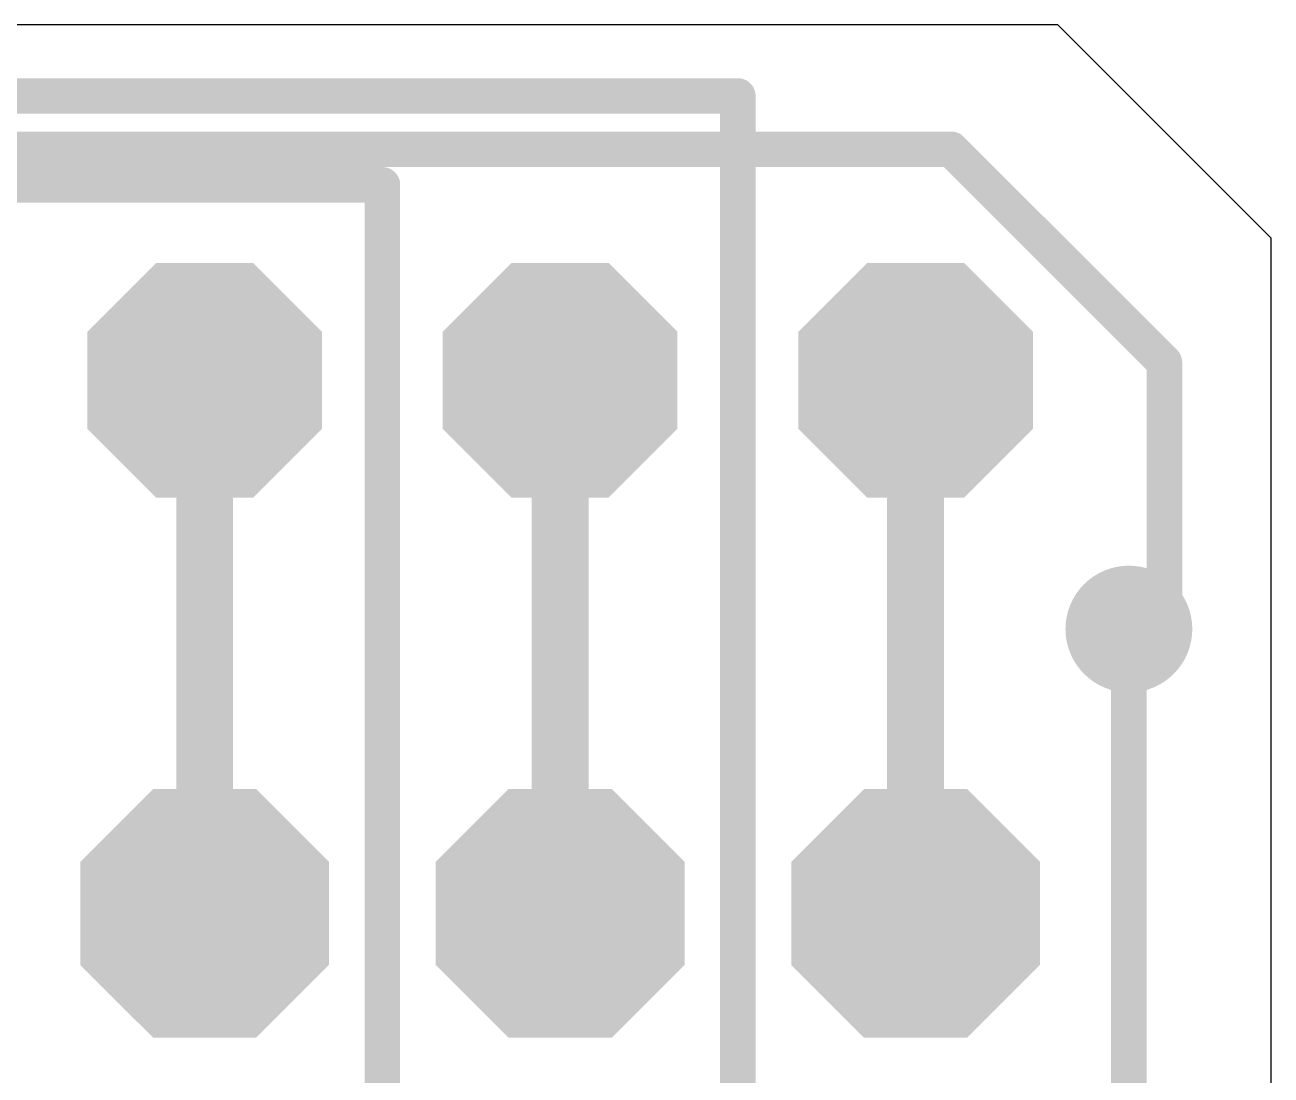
# Model space of a CAD drawing. Extents: x -5.7 to 68.6, y -2.1 to 53.8.
# Drawn here: x 57.14 to 66.04, y 45.83 to 53.34 of the extents above; entities that cross this region are included whole.
import ezdxf

# ---------------------------------------------------------------- set-up
doc = ezdxf.new("R2010")
doc.units = 0
for name, color, linetype in [('1', 12, 'CONTINUOUS'), ('16', 132, 'CONTINUOUS'), ('17', 110, 'CONTINUOUS'), ('18', 110, 'CONTINUOUS'), ('20', 53, 'CONTINUOUS'), ('51', 253, 'CONTINUOUS')]:
    doc.layers.add(name, color=color, linetype=linetype)

# ---------------------------------------------------------------- blocks, each defined once
blk = doc.blocks.new('RECT')
blk.add_solid([(-0.5, -0.5), (0.5, -0.5), (-0.5, 0.5), (0.5, 0.5)])
blk = doc.blocks.new('OCTAGONP')
at = {"const_width": 0.5}
blk.add_lwpolyline([(-0.25, -0.1036), (-0.25, 0.1036), (-0.1036, 0.25), (0.1036, 0.25), (0.25, 0.1036), (0.25, -0.1036), (0.1036, -0.25), (-0.1036, -0.25), (-0.25, -0.1036), (-0.25, 0.1036)], dxfattribs=at)
blk = doc.blocks.new('ROUNDV')
at = {"const_width": 0.5}
blk.add_lwpolyline([(0, -0.25, 1), (0, 0.25, 1), (0, -0.25)], format="xyb", dxfattribs=at)

msp = doc.modelspace()

# ---------------------------------------------------------------- linework, layer by layer
at = {"layer": '1', "const_width": 0.254}
for points in [[(35.687, 52.451), (63.754, 52.451)], [(63.754, 52.451), (65.278, 50.927)], [(65.278, 50.927), (65.278, 49.276)], [(65.278, 49.276), (65.024, 49.022)]]:
    msp.add_lwpolyline(points, dxfattribs=at)
at = {"layer": '1', "const_width": 0.127}
for points in [[(63.7989, 52.4959, 1), (63.7091, 52.4061)], [(63.754, 52.3875, 1), (63.754, 52.5145)], [(65.3415, 50.927, 1), (65.2145, 50.927)], [(65.2331, 50.8821, 1), (65.3229, 50.9719)], [(65.2145, 49.276, 1), (65.3415, 49.276)], [(65.3229, 49.2311, 1), (65.2331, 49.3209)], [(64.9791, 49.0669, 1), (65.0689, 48.9771)]]:
    msp.add_lwpolyline(points, format="xyb", dxfattribs=at)
at = {"layer": '16'}
for points, const_width in [([(29.718, 52.832), (62.23, 52.832)], 0.254), ([(62.23, 44.958), (62.23, 52.832)], 0.254), ([(32.893, 52.197), (59.69, 52.197)], 0.254), ([(59.69, 45.212), (59.69, 52.197)], 0.254), ([(58.42, 50.8), (58.42, 46.99)], 0.4064), ([(60.96, 50.8), (60.96, 46.99)], 0.4064), ([(63.5, 50.8), (63.5, 46.99)], 0.4064), ([(65.024, 49.022), (65.024, 44.704)], 0.254)]:
    msp.add_lwpolyline(points, dxfattribs=dict(at, const_width=const_width))
for points, const_width in [([(62.2935, 52.832, 1), (62.1665, 52.832)], 0.127), ([(62.23, 52.7685, 1), (62.23, 52.8955)], 0.127), ([(59.7535, 52.197, 1), (59.6265, 52.197)], 0.127), ([(59.69, 52.1335, 1), (59.69, 52.2605)], 0.127), ([(58.5216, 50.8, 1), (58.3184, 50.8)], 0.2032), ([(61.0616, 50.8, 1), (60.8584, 50.8)], 0.2032), ([(63.6016, 50.8, 1), (63.3984, 50.8)], 0.2032), ([(65.0875, 49.022, 1), (64.9605, 49.022)], 0.127), ([(58.3184, 46.99, 1), (58.5216, 46.99)], 0.2032), ([(60.8584, 46.99, 1), (61.0616, 46.99)], 0.2032), ([(63.3984, 46.99, 1), (63.6016, 46.99)], 0.2032)]:
    msp.add_lwpolyline(points, format="xyb", dxfattribs=dict(at, const_width=const_width))
at = {"layer": '20'}
for p, q in [((64.516, 53.34), (0, 53.34)), ((66.04, 51.816), (64.516, 53.34)), ((66.04, 40.386), (66.04, 51.816))]:
    msp.add_line(p, q, dxfattribs=at)

# ---------------------------------------------------------------- block references
at = {"layer": '17', "xscale": 1.6764, "yscale": 1.6764}
for p in [(58.42, 50.8), (58.42, 50.8), (60.96, 50.8), (60.96, 50.8), (63.5, 50.8), (63.5, 50.8)]:
    msp.add_blockref('OCTAGONP', p, dxfattribs=at)
at = {"layer": '17', "xscale": 1.778, "yscale": 1.778, "rotation": 90}
for p in [(58.42, 46.99), (58.42, 46.99), (60.96, 46.99), (60.96, 46.99), (63.5, 46.99), (63.5, 46.99)]:
    msp.add_blockref('OCTAGONP', p, dxfattribs=at)
at = {"layer": '18', "xscale": 0.9064, "yscale": 0.9064}
msp.add_blockref('ROUNDV', (65.024, 49.022), dxfattribs=at)
msp.add_blockref('ROUNDV', (65.024, 49.022), dxfattribs=at)
at = {"layer": '51', "xscale": 0.508, "yscale": 0.508}
for p in [(58.42, 46.99), (60.96, 46.99), (63.5, 46.99)]:
    msp.add_blockref('RECT', p, dxfattribs=at)

doc.saveas('drawing.dxf')
